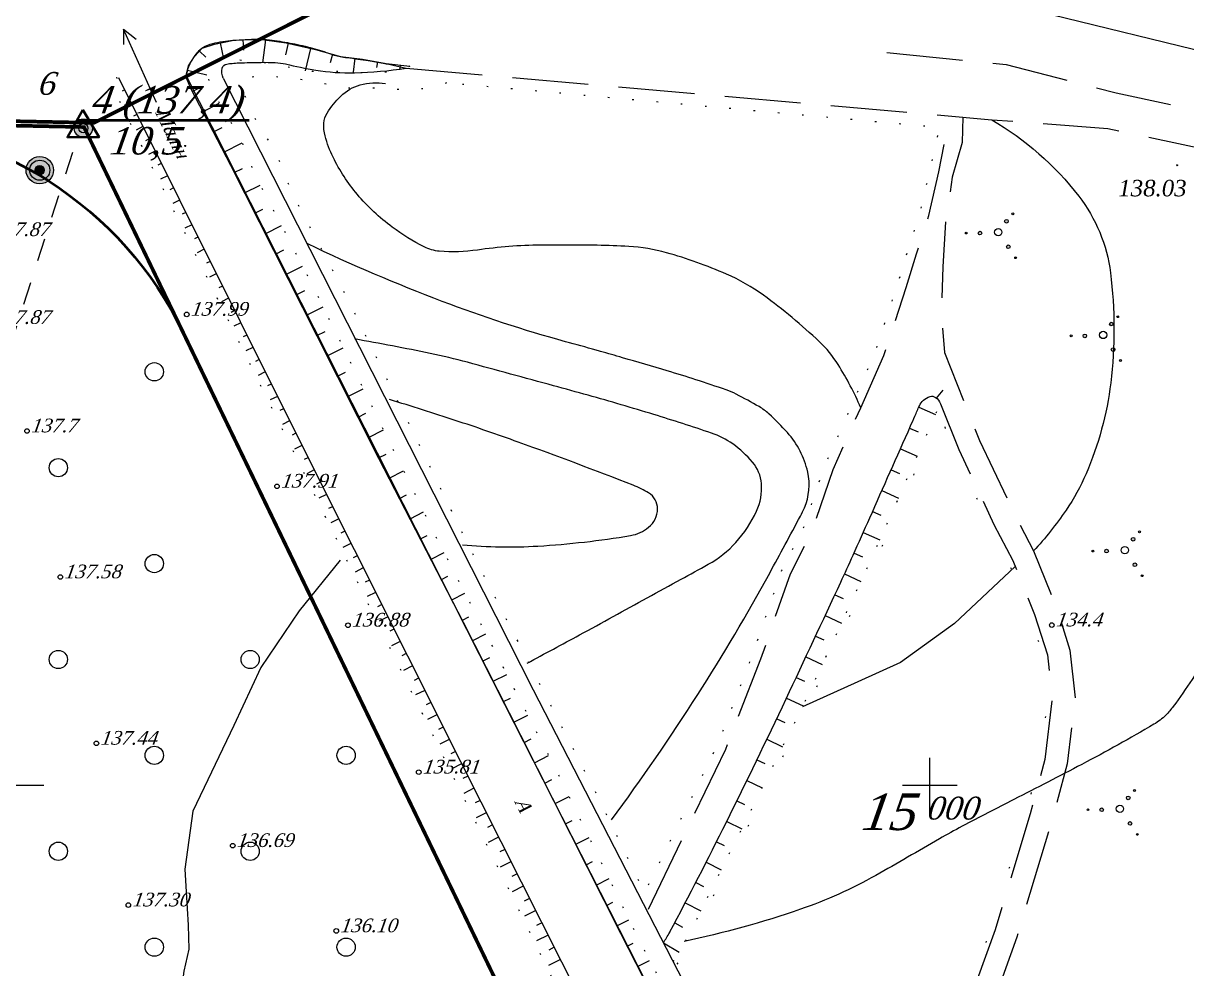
# Model space of a CAD drawing. Header units: millimetres. Extents: x 1400 to 4853, y -623 to 1865.
# Drawn here: x 3080.8 to 3157.2, y 1661.2 to 1723.4 of the extents above; entities that cross this region are included whole.
import ezdxf
from ezdxf.lldxf.tags import DXFTag

# ---------------------------------------------------------------- set-up
doc = ezdxf.new("R2010")
doc.units = ezdxf.units.MM
for name, pattern in [('ADOT', [10, 0, -10]), ('AHIDDEN2', [3, 1.5, -1.5]), ('AHIDDEN4', [7, 5, -2]), ('KONTUR', [1.5, 0, -1.5])]:
    doc.linetypes.add(name, pattern=pattern)
for name, color, linetype in [('01_Завод', 7, 'Continuous'), ('01_Північ', 7, 'Continuous'), ('0_Лицензия', 6, 'Continuous'), ('CONT-MNR', 7, 'Continuous'), ('кресты', 7, 'Continuous'), ('ПИКЕТЫ', 7, 'Continuous'), ('РАСТИТ', 7, 'Continuous'), ('РЕЛЬЕФ', 7, 'Continuous'), ('Скважины', 7, 'Continuous')]:
    doc.layers.add(name, color=color, linetype=linetype)
doc.styles.add('universw', font='timesi.ttf', dxfattribs={"oblique": 10})
tags = doc.linetypes.add('New Line1', pattern=[1.5, 1, -0.5]).pattern_tags.tags
tags[6:7] = [DXFTag(74, 4), DXFTag(75, 0), DXFTag(340, '0'), DXFTag(46, 1.0), DXFTag(50, 0.0), DXFTag(44, 0.0), DXFTag(45, 0.0)]
tags[4:5] = [DXFTag(74, 4), DXFTag(75, 0), DXFTag(340, '0'), DXFTag(46, 1.0), DXFTag(50, 0.0), DXFTag(44, 0.0), DXFTag(45, 0.0)]

# ---------------------------------------------------------------- blocks, each defined once
blk = doc.blocks.new('372')
blk.add_circle((0, 0), 1)
blk = doc.blocks.new('368')
at = {"color": 0, "linetype": 'Continuous'}
blk.add_blockref('372', (0, 0), dxfattribs=at)
blk = doc.blocks.new('395_2')
at = {"linetype": 'Continuous'}
h = blk.add_hatch(color=0, dxfattribs=at)
h.paths.add_polyline_path([(-3.4, -0.1, 1), (-3.6, -0.1, 1)])
h.paths.add_polyline_path([(-2.2, -0.1, 1), (-1.8, -0.1, 1)])
h.paths.add_polyline_path([(1.1, 1.2, 1), (0.7, 1.2, 1)])
h.paths.add_polyline_path([(1.7, 2, 1), (1.5, 2, 1)])
h.paths.add_polyline_path([(0.9, -1.6, 1), (1.3, -1.6, 1)])
h.paths.add_polyline_path([(2, -2.8, 1), (1.8, -2.8, 1)])
at = {"color": 0, "linetype": 'Continuous'}
for centre, radius in [((0.9, 1.2), 0.2), ((1.6, 2), 0.1), ((-3.5, -0.1), 0.1), ((-2, -0.1), 0.2), ((0, 0), 0.4), ((1.1, -1.6), 0.2), ((1.9, -2.8), 0.1)]:
    blk.add_circle(centre, radius, dxfattribs=at)
blk = doc.blocks.new('Licenzia')
at = {"linetype": 'New Line1', "lineweight": 25}
h = blk.add_hatch(color=6, dxfattribs=at)
h.dxf.hatch_style = 1
h.set_gradient(color1=(255, 0, 255), color2=(255, 0, 255), centered=1, tint=1, name='INVCYLINDER')
edge = h.paths.add_edge_path()
edge.add_arc((0, 0), 2, 0, 360)
at = {"color": 6, "linetype": 'Continuous', "lineweight": 40, "flags": 128}
blk.add_lwpolyline([(-0.08, 4.01), (-3.48, -1.99), (3.45, -1.99)], close=True, dxfattribs=at)
at = {"color": 10, "linetype": 'Continuous', "lineweight": 25}
blk.add_circle((0, 0), 2, dxfattribs=at)

msp = doc.modelspace()

# ---------------------------------------------------------------- hatches: boundary and pattern name
at = {"layer": 'Скважины', "linetype": 'Continuous'}
for points in [[(3082.8041, 1713.7088, 1), (3081.0041, 1713.7088, 1)], [(3081.6041, 1713.7088, 1), (3082.2041, 1713.7088, 1)]]:
    msp.add_hatch(color=5, dxfattribs=at).paths.add_polyline_path(points)

# ---------------------------------------------------------------- linework, layer by layer
at = {"color": 6, "linetype": 'Continuous', "lineweight": 60, "flags": 128}
msp.add_lwpolyline([(3144.4144, 1622.5005, 0.24, 0.24, 0), (3032.8199, 1555.7907, 0.24, 0.24, 0), (3018.8744, 1523.7908, 0.24, 0.24, 0), (2987.3207, 1481.6199, 0.24, 0.24, 0), (2991.6614, 1385.4672, 0.24, 0.24, 0), (2843.9613, 1431.7361, 0.24, 0.24, 0), (2695.2589, 1447.0788, 0.24, 0.24, 0), (2711.2688, 1628.8933, 0.24, 0.24, 0), (2712.5497, 1675.7396, 0, 0, 0), (2806.1021, 1678.0284, 0.24, 0.24, 0), (2909.7376, 1712.7799, 0.24, 0.24, 0), (2967.6908, 1719.2535, 0.24, 0.24, 0), (3085.4663, 1716.8193, 0.24, 0.24, 0), (3121.1623, 1734.8067, 0.24, 0.24, 0), (3144.4153, 1734.688, 0.24, 0.24, 0)], format="xyseb", dxfattribs=at)
at = {"color": 1, "linetype": 'Continuous', "lineweight": 211, "const_width": 0.24, "flags": 128}
msp.add_lwpolyline([(2712.8418, 1675.4467), (2806.1546, 1677.7296), (2909.8027, 1712.4853), (2967.7044, 1718.9532), (3084.808, 1716.5431), (3133.365, 1615.9104), (3032.5835, 1555.9992), (3018.6133, 1523.9427), (2987.0162, 1481.7136), (2991.3424, 1385.8815), (2844.0222, 1432.0314), (2695.5837, 1447.3469), (2711.5685, 1628.8761)], close=True, dxfattribs=at)
at = {"color": 7, "linetype": 'Continuous', "lineweight": 50, "flags": 128}
msp.add_lwpolyline([(3069.8097, 1716.8518, -0.2823255), (3091.3272, 1703.0323), (3122.2972, 1638.8479, -0.3890194), (3111.4729, 1602.8963), (3033.4199, 1556.4964, 0.1581167)], format="xyb", dxfattribs=at)
at = {"layer": '01_Завод', "color": 250, "linetype": 'Continuous'}
for p, q in [((3095.2383, 1722.2847), (3095.2764, 1721.5934)), ((3092.3945, 1721.5218), (3092.8058, 1721.129)), ((3093.7585, 1722.0658), (3093.9769, 1721.0225)), ((3096.7319, 1722.2645), (3096.5289, 1720.7649)), ((3098.2161, 1722.0506), (3098.0422, 1721.2941)), ((3099.6779, 1721.7146), (3099.34, 1720.2446)), ((3101.1275, 1721.3298), (3100.9702, 1720.7596)), ((3102.6012, 1721.0733), (3102.4932, 1720.1437)), ((3104.0806, 1720.8309), (3104.0111, 1720.4625)), ((3091.5993, 1720.2804), (3092.872, 1719.9782)), ((3105.5639, 1720.6128), (3105.5267, 1720.3056)), ((3091.9326, 1718.8849), (3092.4988, 1719.1771)), ((3092.6206, 1717.552), (3093.6937, 1718.1058)), ((3093.3085, 1716.2191), (3093.8904, 1716.5193)), ((3093.9965, 1714.8861), (3095.1953, 1715.5048)), ((3094.6813, 1713.5516), (3095.2175, 1713.8237)), ((3095.3601, 1712.214), (3096.383, 1712.7331)), ((3096.0389, 1710.8763), (3096.5578, 1711.1397)), ((3096.7177, 1709.5387), (3097.7705, 1710.073)), ((3097.3965, 1708.2011), (3097.9304, 1708.472)), ((3098.0753, 1706.8635), (3099.1579, 1707.4129)), ((3098.7542, 1705.5259), (3099.3029, 1705.8044)), ((3099.433, 1704.1883), (3100.5124, 1704.736)), ((3100.1118, 1702.8507), (3100.6423, 1703.1199)), ((3100.787, 1701.5112), (3101.8347, 1702.0392)), ((3101.462, 1700.1717), (3101.9785, 1700.432)), ((3102.1371, 1698.8322), (3103.1555, 1699.3454)), ((3140.7922, 1698.7361), (3141.2352, 1699.2647)), ((3139.6362, 1698.1438), (3140.7378, 1697.658)), ((3102.8121, 1697.4926), (3103.314, 1697.7456)), ((3103.4872, 1696.1531), (3104.4763, 1696.6516)), ((3139.0348, 1696.7696), (3139.5833, 1696.5266)), ((3104.1622, 1694.8136), (3104.6495, 1695.0592)), ((3138.4271, 1695.3983), (3139.5224, 1694.9126)), ((3137.8189, 1694.0271), (3138.366, 1693.7843)), ((3104.8494, 1693.4803), (3105.7927, 1693.9668)), ((3137.2104, 1692.6561), (3138.3037, 1692.1706)), ((3105.537, 1692.1471), (3105.9951, 1692.3834)), ((3106.2245, 1690.814), (3107.1137, 1691.2726)), ((3136.6015, 1691.2852), (3137.1479, 1691.0424)), ((3106.9121, 1689.4809), (3107.3432, 1689.7032)), ((3135.9917, 1689.9147), (3137.0845, 1689.4275)), ((3107.5997, 1688.1478), (3108.4565, 1688.5896)), ((3135.3797, 1688.5453), (3135.9271, 1688.3001)), ((3134.7598, 1687.1793), (3135.8377, 1686.6828)), ((3108.2873, 1686.8146), (3108.715, 1687.0352)), ((3108.9749, 1685.4815), (3109.8291, 1685.9221)), ((3134.127, 1685.8194), (3134.6642, 1685.5687)), ((3109.6624, 1684.1484), (3110.0889, 1684.3683)), ((3133.4923, 1684.4603), (3134.5672, 1683.9578)), ((3110.34, 1682.8101), (3111.2054, 1683.2473)), ((3132.8566, 1683.1016), (3133.3948, 1682.8497)), ((3111.0163, 1681.4713), (3111.454, 1681.6924)), ((3132.2202, 1681.7434), (3133.2988, 1681.2375)), ((3111.6927, 1680.1324), (3112.5781, 1680.5796)), ((3131.5829, 1680.3855), (3132.1237, 1680.1314)), ((3112.369, 1678.7935), (3112.8167, 1679.0197)), ((3130.9448, 1679.028), (3132.0304, 1678.5172)), ((3113.0453, 1677.4546), (3113.9507, 1677.912)), ((3130.3039, 1677.6718), (3130.8325, 1677.4207)), ((3113.7216, 1676.1157), (3114.1793, 1676.347)), ((3129.6579, 1676.318), (3130.6903, 1675.823)), ((3114.3979, 1674.7769), (3115.3234, 1675.2444)), ((3129.0069, 1674.9666), (3129.5132, 1674.7216)), ((3115.0742, 1673.438), (3115.542, 1673.6743)), ((3128.3508, 1673.6177), (3129.3487, 1673.1301)), ((3115.7506, 1672.0991), (3116.6695, 1672.5633)), ((3127.6896, 1672.2713), (3128.1838, 1672.0275)), ((3116.4269, 1670.7602), (3116.8758, 1670.987)), ((3127.0235, 1670.9274), (3128.0072, 1670.4374)), ((3117.1032, 1669.4214), (3117.9798, 1669.8641)), ((3126.3517, 1669.5862), (3126.8439, 1669.3382)), ((3117.7795, 1668.0825), (3118.2072, 1668.2985)), ((3125.6738, 1668.2481), (3126.6649, 1667.7431)), ((3118.4558, 1666.7436), (3119.29, 1667.165)), ((3124.9898, 1666.9132), (3125.4917, 1666.6545)), ((3119.1322, 1665.4047), (3119.5387, 1665.6101)), ((3124.2995, 1665.5814), (3125.3224, 1665.0483)), ((3119.8085, 1664.0659), (3120.6003, 1664.4658)), ((3123.6032, 1664.2528), (3124.1271, 1663.9767)), ((3120.4889, 1662.7291), (3120.8747, 1662.9263)), ((3122.8679, 1662.9459), (3123.8959, 1662.3337)), ((3121.1717, 1661.3935), (3121.9588, 1661.7959))]:
    msp.add_line(p, q, dxfattribs=at)
at = {"layer": '01_Завод', "color": 250, "linetype": 'Continuous', "flags": 128}
msp.add_lwpolyline([(3125.6263, 1652.6808), (3120.06, 1663.5679), (3113.4971, 1676.5602), (3109.739, 1683.9999), (3104.1839, 1694.7705), (3100.1327, 1702.8095), (3094.4484, 1714.0104), (3091.8361, 1719.072), (3091.4989, 1719.8576), (3091.6692, 1720.5748), (3092.0706, 1721.1826), (3092.5814, 1721.7174), (3093.372, 1721.9849), (3094.6491, 1722.2523), (3096.1938, 1722.3374), (3098.0791, 1722.0821), (3100.0067, 1721.639), (3101.6618, 1721.1824), (3103.1107, 1721.0141), (3104.65, 1720.7234), (3106.2196, 1720.5335)], dxfattribs=at)
at = {"layer": '01_Завод', "color": 250, "linetype": 'KONTUR', "flags": 128}
msp.add_lwpolyline([(3108.615, 1719.4402), (3107.5539, 1719.0913), (3106.0191, 1718.9773), (3104.2561, 1719.0913), (3101.9849, 1719.1017), (3099.3819, 1719.6199), (3097.4219, 1719.8414), (3096.4658, 1719.9494), (3095.6859, 1719.7811), (3095.2433, 1718.9484), (3095.5687, 1718.0897), (3096.2977, 1716.5806), (3097.3652, 1714.9803), (3098.4067, 1712.3523), (3102.2518, 1704.9804), (3108.0431, 1693.1691), (3110.2734, 1688.6204), (3118.5071, 1672.6191), (3121.6319, 1666.2327), (3126.4052, 1675.9202), (3128.6986, 1681.8027), (3130.6482, 1687.4352), (3132.1242, 1690.3475), (3133.4454, 1694.2706), (3135.2744, 1698.3453), (3136.7746, 1701.7539), (3138.239, 1706.1774), (3138.909, 1708.3872), (3139.7153, 1710.8906), (3140.3738, 1713.7202), (3140.993, 1716.5123)], close=True, dxfattribs=at)
at = {"layer": '01_Північ', "linetype": 'Continuous'}
for p, q in [((3087.4803, 1718.9864), (3087.3186, 1718.9059)), ((3087.8816, 1718.1809), (3087.4459, 1717.9638)), ((3088.2829, 1717.3753), (3088.0537, 1717.2611)), ((3088.6842, 1716.5697), (3088.2424, 1716.3496)), ((3089.0855, 1715.7641), (3088.8538, 1715.6487)), ((3089.4868, 1714.9585), (3089.0389, 1714.7354)), ((3089.8881, 1714.1529), (3089.654, 1714.0363)), ((3090.2894, 1713.3473), (3089.837, 1713.122)), ((3090.6906, 1712.5418), (3090.4558, 1712.4248)), ((3091.0919, 1711.7362), (3090.6387, 1711.5104)), ((3091.4932, 1710.9306), (3091.258, 1710.8134)), ((3091.8945, 1710.125), (3091.4403, 1709.8988)), ((3092.2958, 1709.3194), (3092.0602, 1709.2021)), ((3092.6971, 1708.5138), (3092.242, 1708.2871)), ((3093.0984, 1707.7083), (3092.8625, 1707.5907)), ((3093.4997, 1706.9027), (3093.0437, 1706.6755)), ((3093.901, 1706.0971), (3093.6647, 1705.9794)), ((3094.3023, 1705.2915), (3093.8452, 1705.0638)), ((3094.7035, 1704.4859), (3094.4665, 1704.3678))]:
    msp.add_line(p, q, dxfattribs=at)
at = {"layer": '01_Північ', "color": 7}
msp.add_lwpolyline([(3186.0197, 1713.6589), (3180.5949, 1715.5899), (3172.7176, 1718.7093), (3158.5704, 1721.4211), (3148.3495, 1723.9155), (3140.6243, 1724.7469), (3134.0141, 1725.81)], dxfattribs=at)
at = {"layer": '01_Північ', "color": 7, "flags": 128}
for points in [[(3089.5754, 1718.1669), (3087.3975, 1722.9736), (3087.3975, 1721.9692)], [(3087.3975, 1722.9736), (3088.2352, 1722.3279)]]:
    msp.add_lwpolyline(points, dxfattribs=at)
at = {"layer": '01_Північ', "linetype": 'Continuous', "flags": 128}
for points in [[(3091.5448, 1719.8637, -0.0435086), (3091.6596, 1720.4105, -0.0559754), (3091.8312, 1720.8101, -0.0425014), (3092.3024, 1721.4952, -0.084132), (3092.6211, 1721.7722, -0.0788095), (3093.2652, 1722.0372, -0.0405805), (3094.596, 1722.241, -0.0151258), (3096.2074, 1722.3064, -0.0311275), (3096.9906, 1722.2656, -0.0172087), (3098.3316, 1722.0649, -0.0171946), (3099.6568, 1721.7722, -0.0259359), (3100.8744, 1721.3907, 0.0421494), (3101.6317, 1721.1801, 0.0138139), (3102.0932, 1721.106, -0.0045982), (3103.4832, 1720.9088, -0.0107068), (3104.4544, 1720.7405, -0.0068182), (3105.9692, 1720.423)], [(3093.9536, 1719.7557, -0.172666), (3093.8925, 1720.4141, -0.3005668), (3094.1902, 1720.6845, -0.0154109), (3094.5417, 1720.7279, -0.0125966), (3094.9741, 1720.7568, -0.0078086), (3096.4508, 1720.7951, -0.0125667), (3097.3687, 1720.7815, -0.0479506), (3098.051, 1720.6882, 0.0162834), (3100.0348, 1720.2881, 0.0473425), (3102.5757, 1720.1051, 0.0353502), (3105.9692, 1720.423)], [(3122.8679, 1662.9459, 0.000828), (3123.2635, 1663.6128, 0.0116703), (3123.2904, 1663.6608, 0.0062261), (3126.9975, 1670.8753, 0.0056146), (3130.9178, 1678.9706, 0.0008633), (3134.51, 1686.6404, 0.0037513), (3135.3204, 1688.413, 0.000763), (3136.4166, 1690.8692, 0.0003108), (3139.0944, 1696.9041, 0.0022673), (3139.3778, 1697.5518, -0.0021404), (3139.6778, 1698.238, -0.1112122), (3139.9405, 1698.5922, -0.0986587), (3140.3721, 1698.8363, -0.2348527), (3140.7281, 1698.7849, -0.1555159), (3141.0503, 1698.3676)]]:
    msp.add_lwpolyline(points, format="xyb", dxfattribs=at)
at = {"layer": '01_Північ', "color": 250, "linetype": 'KONTUR', "flags": 128}
msp.add_lwpolyline([(3106.2196, 1720.5335), (3105.1586, 1720.1846), (3103.6237, 1720.0706), (3101.8608, 1720.1846), (3099.5896, 1720.1949), (3096.9866, 1720.7131), (3095.0265, 1720.9347), (3094.0704, 1721.0427), (3093.2905, 1720.8743), (3092.8479, 1720.0417), (3093.1734, 1719.183), (3093.9024, 1717.6738), (3094.9699, 1716.0736), (3096.0113, 1713.4455), (3099.8565, 1706.0737), (3105.6477, 1694.2624), (3107.8781, 1689.7137), (3116.1117, 1673.7124), (3121.147, 1663.3396), (3129.9087, 1646.6775), (3132.8346, 1641.1133), (3137.0104, 1632.9309), (3138.9438, 1629.1423), (3140.9886, 1625.1355), (3143.5525, 1621.245), (3145.2573, 1617.5435), (3146.7598, 1613.8761), (3148.6908, 1611.6953), (3150.1098, 1609.8044), (3150.7845, 1608.9054), (3153.3939, 1606.6844), (3154.845, 1605.6134), (3157.4615, 1603.0202), (3158.089, 1601.964), (3159.3614, 1600.6076), (3160.8883, 1599.6242), (3161.9858, 1598.9173), (3163.959, 1598.4543), (3165.9948, 1598.5222), (3168.811, 1598.3357), (3172.1502, 1598.3839), (3174.0136, 1598.1312), (3175.6907, 1597.5326), (3176.6173, 1596.7674), (3177.4214, 1596.2873), (3179.1862, 1596.0473), (3180.6398, 1595.8496), (3182.2221, 1595.8134), (3184.4802, 1595.603), (3186.6322, 1594.9823), (3187.9824, 1594.4059), (3189.2717, 1593.418), (3189.6008, 1592.6574), (3189.8271, 1591.5474), (3189.8197, 1589.3038), (3189.559, 1586.1283), (3189.1162, 1580.4331), (3188.6743, 1575.5643), (3188.5391, 1574.0748), (3189.1107, 1573.0526), (3189.6527, 1572.0835), (3191.0153, 1571.3293), (3193.0442, 1570.2063), (3194.1959, 1569.5689), (3196.7256, 1569.0858), (3198.2334, 1568.7284), (3199.5763, 1567.8373)], dxfattribs=at)
at = {"layer": '01_Північ', "linetype": 'AHIDDEN4', "flags": 128}
for points in [[(3137.5285, 1721.4456), (3145.3723, 1720.6517), (3152.6051, 1718.7906), (3164.5637, 1716.2424), (3175.7208, 1713.808), (3180.5328, 1712.3209), (3184.4127, 1710.7567), (3188.0105, 1707.4405), (3195.5065, 1697.9567), (3203.9205, 1686.9181), (3211.5142, 1677.6271), (3216.1054, 1672.2958), (3223.5472, 1665.4684), (3230.7988, 1657.6453), (3236.0307, 1650.3718), (3238.7075, 1646.7854), (3241.4137, 1644.1104), (3245.0611, 1641.406), (3253.2856, 1637.286), (3258.1538, 1635.1501), (3261.8347, 1632.5989)], [(3105.9692, 1720.423), (3144.4238, 1717.0265), (3152.0557, 1716.4538), (3164.0578, 1713.8963), (3175.1095, 1711.4849), (3179.7283, 1710.0575), (3183.1086, 1708.6947), (3186.2449, 1705.8039), (3193.6106, 1696.485), (3202.0364, 1685.4308), (3209.6755, 1676.0844), (3214.3789, 1670.6227), (3221.8531, 1663.7656), (3228.9374, 1656.123), (3234.0947, 1648.9532), (3236.892, 1645.2054), (3239.8475, 1642.2839), (3243.7995, 1639.3537), (3252.2654, 1635.1128), (3256.9772, 1633.0455), (3260.4675, 1630.6264)], [(3121.8826, 1665.1567), (3126.9558, 1675.6806), (3129.2618, 1681.5956), (3131.2019, 1687.2003), (3132.679, 1690.1149), (3134.0047, 1694.0515), (3135.8227, 1698.1016), (3137.3353, 1701.5383), (3138.811, 1705.9961), (3139.4817, 1708.2082), (3140.294, 1710.7304), (3140.9611, 1713.597), (3141.6282, 1717.1637)], [(3141.0503, 1698.3676), (3142.2558, 1695.3581), (3144.5736, 1690.4335), (3145.8083, 1688.0631), (3147.2437, 1684.5245), (3148.0835, 1681.8698), (3148.3985, 1679.0368), (3147.9066, 1674.9946), (3146.9467, 1671.4117), (3144.6499, 1663.7943), (3141.7316, 1655.7285), (3139.7373, 1650.183), (3138.6732, 1647.4951), (3137.9381, 1644.7162), (3137.8875, 1639.7859), (3137.9647, 1636.3155), (3137.9939, 1634.3607), (3140.5342, 1628.6179), (3148.8523, 1611.8232), (3150.5617, 1608.3214), (3150.7772, 1607.9123)]]:
    msp.add_lwpolyline(points, dxfattribs=at)
at = {"layer": '01_Північ', "linetype": 'KONTUR', "flags": 128}
for points in [[(3086.9479, 1719.823), (3087.1435, 1718.2377), (3089.4471, 1713.5689), (3093.6465, 1705.1268), (3097.7163, 1696.9236), (3114.8967, 1661.9893), (3129.6382, 1631.7878), (3135.1764, 1620.6882), (3132.7921, 1606.143)], [(3123.5131, 1661.6922), (3124.3442, 1663.085), (3131.9988, 1678.4494), (3136.4126, 1687.9157), (3140.1918, 1696.4186), (3141.0503, 1698.3676)]]:
    msp.add_lwpolyline(points, dxfattribs=at)
at = {"layer": '01_Північ', "flags": 128}
msp.add_lwpolyline([(3087.079, 1719.792), (3099.0625, 1695.7353), (3109.531, 1674.8529), (3120.1649, 1653.8037), (3137.2132, 1620.577), (3136.2382, 1612.7832), (3133.7321, 1606.2021)], dxfattribs=at)
at = {"layer": '01_Північ', "linetype": 'Continuous', "flags": 128}
for points in [[(3091.5448, 1719.8637), (3112.4357, 1678.6279), (3143.1753, 1618.1713), (3145.5673, 1612.8902), (3149.9038, 1607.9494), (3151.1381, 1606.8671)], [(3093.9536, 1719.7557), (3114.3083, 1679.5783), (3140.5342, 1628.6179)]]:
    msp.add_lwpolyline(points, dxfattribs=at)
at = {"layer": '01_Північ', "color": 30}
for points in [[(3135.8227, 1698.1016, 0.0386632), (3134.3372, 1700.9414, 0.063797), (3133.1027, 1702.4473, 0.0320639), (3129.4344, 1705.491, 0.054651), (3127.0018, 1706.8815, 0.0334136), (3123.0653, 1708.2886, 0.0556325), (3120.5839, 1708.7027, 0.0101281), (3118.5217, 1708.7727, 0.0056147), (3114.7999, 1708.7819, 0.0337269), (3110.6504, 1708.4651, -0.0560922), (3108.1444, 1708.386, -0.0985883), (3107.1578, 1708.6665, -0.0405402), (3105.0543, 1709.9696, -0.0583997), (3102.7625, 1712.1146, -0.062835), (3101.1719, 1714.5622, -0.0457515), (3100.6453, 1715.9638, -0.082917), (3100.5604, 1716.7895, -0.1240663), (3100.7766, 1717.4646, -0.0609105), (3101.6723, 1718.5758, -0.1244046), (3102.95, 1719.3128, -0.1104189), (3104.6039, 1719.405)], [(3144.4238, 1717.0265, -0.0955676), (3150.1351, 1712.0099, -0.1342988), (3152.2224, 1706.9678, -0.0616619), (3152.2393, 1699.7305, -0.0722831), (3150.6191, 1693.7639, -0.0469409), (3149.306, 1691.3788, -0.0372224), (3147.1715, 1688.6929)], [(3177.4189, 1710.7712, 0.0316028), (3172.5318, 1705.7682, 0.0535963), (3170.1873, 1702.3663, 0.0016881), (3167.623, 1697.5926, -0.0036848), (3166.4395, 1695.4104, -0.0009748), (3162.0507, 1687.495, -0.0039174), (3160.9393, 1685.5361, -0.0105593), (3160.0333, 1684.0415, -0.0040897), (3157.582, 1680.2532, -0.0129635), (3156.3498, 1678.4842, -0.037014), (3155.858, 1677.91, -0.0644859), (3155.0753, 1677.303, -0.011746), (3150.3414, 1674.6711, -0.0038043), (3145.8823, 1672.3706, 0.00498), (3142.4801, 1670.6051, 0.0097116), (3140.9952, 1669.7784, -0.0034169), (3136.805, 1667.3758, -0.0455733), (3131.8577, 1665.1503, -0.0311782), (3124.2225, 1663.043)], [(3119.4629, 1671.0357, 0.016332), (3125.1162, 1679.2564, 0.0175649), (3129.8431, 1687.2388, 0.0028887), (3131.8589, 1690.9844, 0.0202652), (3132.1213, 1691.5312, 0.1585432), (3132.3391, 1693.8803, 0.1274648), (3131.0072, 1696.4664, 0.024948), (3129.7929, 1697.6962, 0.0536725), (3129.1445, 1698.1735, 0.0141278), (3127.6421, 1698.9926, 0.0337268), (3126.9822, 1699.2742, 0.0058487), (3124.9915, 1699.9435, 0.0062574), (3123.1163, 1700.5238, 0.000697), (3120.1734, 1701.3898, 0.001422), (3118.7292, 1701.8082, 0.0028225), (3118.4506, 1701.8863, -0.0003913), (3116.438, 1702.4403, -0.023302), (3108.3433, 1705.0868, -0.0206427), (3099.5043, 1708.8641)], [(3113.9203, 1681.3249, 0.0008313), (3117.356, 1683.1776, 0.0012907), (3119.5638, 1684.3803, 0.0004636), (3124.0223, 1686.8292, 0.0011568), (3125.8059, 1687.8165, 0.0813821), (3127.6239, 1689.2576, 0.0768073), (3128.9799, 1691.3056, 0.1290449), (3129.2996, 1693.1157, 0.1561498), (3128.7154, 1694.5304, 0.0638374), (3127.4152, 1695.7221, 0.0718683), (3126.0175, 1696.4336, 0.0073804), (3122.2358, 1697.6559, 0.0065285), (3117.924, 1698.9182, 0.0012732), (3115.6475, 1699.5463, 0.0005128), (3109.9891, 1701.0857, 0.01512), (3107.5518, 1701.6676, 0.0074878), (3102.5832, 1702.6188)], [(3109.6611, 1689.09, 0.018302), (3112.1492, 1688.962, 0.0184569), (3114.6192, 1689.0166, 0.0271101), (3120.7066, 1689.7088, 0.1294779), (3121.8941, 1690.2461, 0.2258048), (3122.4739, 1691.4645, 0.2594218), (3121.8941, 1692.5069, 0.0460186), (3120.8875, 1693.01, 0.0064019), (3113.3294, 1695.844, 0.0066562), (3109.195, 1697.2723, 0.0064254), (3104.8748, 1698.6394)]]:
    msp.add_lwpolyline(points, format="xyb", dxfattribs=at)
at = {"layer": '01_Північ', "color": 250, "linetype": 'AHIDDEN4', "flags": 128}
msp.add_lwpolyline([(3142.5288, 1717.197), (3142.4734, 1715.5317), (3141.8324, 1713.2486), (3141.3887, 1710.325), (3141.2243, 1707.3521), (3141.1128, 1704.1314), (3141.3201, 1701.728), (3143.6318, 1695.9568), (3145.9179, 1691.0996), (3147.1715, 1688.6929), (3148.656, 1685.0334), (3149.5581, 1682.1818), (3149.9086, 1679.029), (3149.3828, 1674.7085), (3148.3896, 1671.001), (3146.0743, 1663.3223), (3143.1426, 1655.2195), (3141.1407, 1649.653), (3140.1006, 1647.0256), (3139.4361, 1644.5136), (3139.3877, 1639.7949), (3139.4644, 1636.3434), (3139.49, 1634.6304), (3140.1647, 1632.7334), (3141.6169, 1628.7988), (3150.1903, 1612.5015), (3151.8996, 1609.0001), (3152.1044, 1608.6113)], dxfattribs=at)
at = {"layer": '01_Північ', "linetype": 'AHIDDEN2', "flags": 128}
msp.add_lwpolyline([(3128.0151, 1607.5797), (3120.4457, 1609.0592), (3110.5727, 1610.4564), (3100.5351, 1612.4289), (3094.529, 1614.0727), (3089.0522, 1615.4615), (3080.7643, 1623.2149), (3070.3802, 1629.9189), (3064.2068, 1634.7074), (3063.5531, 1635.2153), (3064.8604, 1642.1078), (3068.1133, 1657.9445), (3071.9456, 1671.9814), (3078.3015, 1697.0208), (3084.2395, 1715.409)], dxfattribs=at)
at = {"layer": '01_Північ', "color": 250, "linetype": 'ADOT', "lineweight": 25, "ltscale": 0.5, "flags": 128}
msp.add_lwpolyline([(3123.7707, 1661.5385), (3124.6077, 1662.941), (3132.269, 1678.3191), (3136.6856, 1687.7914), (3140.4661, 1696.2972), (3141.0372, 1697.5936), (3141.9806, 1695.2383), (3144.3047, 1690.3002), (3145.5356, 1687.9371), (3146.9613, 1684.4227), (3147.7886, 1681.8074), (3148.0965, 1679.0384), (3147.6113, 1675.0518), (3146.6582, 1671.4938), (3144.365, 1663.8887), (3141.4494, 1655.8302), (3139.4566, 1650.289), (3138.3878, 1647.589), (3137.6385, 1644.7567), (3137.5875, 1639.7841), (3137.6647, 1636.3099), (3137.6872, 1634.8056), (3123.7707, 1661.5385)], dxfattribs=at)
at = {"layer": '01_Північ', "color": 30}
msp.add_lwpolyline([(3145.9707, 1687.6626), (3141.9826, 1683.9369), (3138.4336, 1681.3575), (3135.6213, 1680.0859), (3131.9988, 1678.4494)], dxfattribs=at)
at = {"layer": '01_Північ', "color": 7}
msp.add_circle((3156.5953, 1714.0317, 41.409), 0.03, dxfattribs=at)
at = {"layer": '01_Північ', "color": 7, "linetype": 'Continuous'}
for centre in [(3091.5599, 1704.2355), (3148.3682, 1683.8231)]:
    msp.add_circle(centre, 0.15, dxfattribs=at)
at = {"layer": '01_Північ', "color": 30}
msp.add_spline([(3129.3631, 1727.196), (3133.5698, 1728.056), (3137.681, 1729.3938), (3144.9471, 1729.3938), (3151.6397, 1727.1005), (3162.1566, 1723.6606), (3166.5545, 1723.2783), (3173.2471, 1722.6095), (3175.3505, 1721.845), (3181.6606, 1721.3673)], degree=3, dxfattribs=at)
at = {"layer": 'CONT-MNR', "color": 30, "linetype": 'Continuous', "elevation": 41.1, "flags": 128}
for points in [[(3101.6383, 1688.0786), (3098.9401, 1684.7699), (3096.4259, 1681.0323), (3094.6476, 1677.2334), (3091.9495, 1671.5964), (3091.4281, 1667.7816), (3091.5202, 1666.3002), (3091.6469, 1664.1006), (3091.689, 1662.5287)], [(3091.689, 1662.5287), (3091.3569, 1661.0957), (3091.0414, 1658.5739), (3091.0414, 1656.1872), (3091.2217, 1654.6561), (3092.123, 1653.08), (3093.9258, 1651.7741), (3095.8186, 1651.0986), (3098.027, 1650.333), (3100.7762, 1649.6575), (3102.669, 1649.7026), (3104.7422, 1649.7926), (3108.3026, 1649.9277), (3111.4573, 1650.5132), (3114.1773, 1651.1405)]]:
    msp.add_lwpolyline(points, dxfattribs=at)
at = {"layer": 'кресты', "color": 3, "linetype": 'Continuous'}
for p, q in [((3140.3623, 1671.5067), (3140.3623, 1675.1067)), ((3078.5623, 1673.3067), (3082.1623, 1673.3067)), ((3138.5623, 1673.3067), (3142.1623, 1673.3067))]:
    msp.add_line(p, q, dxfattribs=at)
at = {"layer": 'ПИКЕТЫ', "color": 7, "linetype": 'Continuous'}
for centre in [(3091.5599, 1704.2355), (3081.065, 1696.5728), (3097.4849, 1692.9414), (3083.2566, 1686.9834), (3102.1452, 1683.8129), (3085.6266, 1676.0536), (3106.7941, 1674.1582), (3094.5794, 1669.3308), (3087.7224, 1665.4274), (3101.3765, 1663.7305)]:
    msp.add_circle(centre, 0.15, dxfattribs=at)
at = {"layer": 'РАСТИТ', "linetype": 'AHIDDEN2', "flags": 128}
msp.add_lwpolyline([(3128.0151, 1607.5797), (3120.4457, 1609.0592), (3110.5727, 1610.4564), (3100.5351, 1612.4289), (3094.529, 1614.0727), (3089.0522, 1615.4615), (3080.7643, 1623.2149), (3070.3802, 1629.9189), (3064.2068, 1634.7074), (3063.5531, 1635.2153), (3064.8604, 1642.1078), (3068.1133, 1657.9445), (3071.9456, 1671.9814), (3078.3015, 1697.0208), (3084.2395, 1715.409)], dxfattribs=at)
at = {"layer": 'РЕЛЬЕФ', "linetype": 'Continuous'}
for p, q in [((3087.4803, 1718.9864), (3087.3186, 1718.9059)), ((3087.8816, 1718.1809), (3087.4459, 1717.9638)), ((3088.2829, 1717.3753), (3088.0537, 1717.2611)), ((3088.6842, 1716.5697), (3088.2424, 1716.3496)), ((3089.0855, 1715.7641), (3088.8538, 1715.6487)), ((3089.4868, 1714.9585), (3089.0389, 1714.7354)), ((3089.8881, 1714.1529), (3089.654, 1714.0363)), ((3090.2894, 1713.3473), (3089.837, 1713.122)), ((3090.6906, 1712.5418), (3090.4558, 1712.4248)), ((3091.0919, 1711.7362), (3090.6387, 1711.5104)), ((3091.4932, 1710.9306), (3091.258, 1710.8134)), ((3091.8945, 1710.125), (3091.4403, 1709.8988)), ((3092.2958, 1709.3194), (3092.0602, 1709.2021)), ((3092.6971, 1708.5138), (3092.242, 1708.2871)), ((3093.0984, 1707.7083), (3092.8625, 1707.5907)), ((3093.4997, 1706.9027), (3093.0437, 1706.6755)), ((3093.901, 1706.0971), (3093.6647, 1705.9794)), ((3094.3023, 1705.2915), (3093.8452, 1705.0638)), ((3094.7035, 1704.4859), (3094.4665, 1704.3678)), ((3095.1048, 1703.6803), (3094.6452, 1703.4514)), ((3095.5061, 1702.8747), (3095.268, 1702.7561)), ((3095.9074, 1702.0692), (3095.4451, 1701.8389)), ((3096.3087, 1701.2636), (3096.0696, 1701.1445)), ((3096.71, 1700.458), (3096.2451, 1700.2264)), ((3097.1113, 1699.6524), (3096.8711, 1699.5328)), ((3097.5126, 1698.8468), (3097.0451, 1698.614)), ((3097.9139, 1698.0412), (3097.6726, 1697.9211)), ((3098.3152, 1697.2357), (3097.8451, 1697.0015)), ((3098.7164, 1696.4301), (3098.4731, 1696.3088)), ((3099.118, 1695.6246), (3098.6401, 1695.385)), ((3099.5213, 1694.8201), (3099.2741, 1694.6961)), ((3099.9247, 1694.0155), (3099.4345, 1693.7698)), ((3100.328, 1693.2109), (3100.0758, 1693.0845)), ((3100.7314, 1692.4064), (3100.2289, 1692.1545)), ((3101.1347, 1691.6018), (3100.8776, 1691.4729)), ((3101.538, 1690.7972), (3101.0232, 1690.5392)), ((3101.9414, 1689.9927), (3101.6793, 1689.8613)), ((3102.3447, 1689.1881), (3101.8176, 1688.9239)), ((3102.748, 1688.3836), (3102.4811, 1688.2497)), ((3103.1514, 1687.579), (3102.612, 1687.3086)), ((3103.5547, 1686.7744), (3103.2829, 1686.6382)), ((3103.958, 1685.9699), (3103.4064, 1685.6933)), ((3104.3614, 1685.1653), (3104.0846, 1685.0266)), ((3104.7647, 1684.3607), (3104.2008, 1684.078)), ((3105.168, 1683.5562), (3104.8864, 1683.415)), ((3105.5714, 1682.7516), (3104.9952, 1682.4628)), ((3105.9747, 1681.9471), (3105.6881, 1681.8034)), ((3106.378, 1681.1425), (3105.7895, 1680.8475)), ((3106.7814, 1680.3379), (3106.4899, 1680.1918)), ((3107.1847, 1679.5334), (3106.5839, 1679.2322)), ((3107.588, 1678.7288), (3107.2916, 1678.5802)), ((3107.9914, 1677.9242), (3107.3783, 1677.6169)), ((3108.3947, 1677.1197), (3108.0934, 1676.9686)), ((3108.798, 1676.3151), (3108.1727, 1676.0016)), ((3109.2014, 1675.5105), (3108.8951, 1675.357)), ((3109.6052, 1674.7062), (3108.9681, 1674.3844)), ((3110.011, 1673.9029), (3109.6991, 1673.7454)), ((3110.4168, 1673.0996), (3109.7625, 1672.769)), ((3110.8226, 1672.2963), (3110.5039, 1672.1353)), ((3111.2285, 1671.493), (3110.5569, 1671.1537)), ((3111.6343, 1670.6897), (3111.3086, 1670.5252)), ((3112.0401, 1669.8864), (3111.3513, 1669.5384)), ((3112.4459, 1669.083), (3112.1134, 1668.9151)), ((3112.8518, 1668.2797), (3112.1457, 1667.923)), ((3113.2576, 1667.4764), (3112.9181, 1667.305)), ((3113.6634, 1666.6731), (3112.9401, 1666.3077)), ((3114.0692, 1665.8698), (3113.7229, 1665.6948)), ((3114.4751, 1665.0665), (3113.7345, 1664.6924)), ((3114.8809, 1664.2632), (3114.5277, 1664.0847)), ((3115.2867, 1663.4599), (3114.5289, 1663.077)), ((3115.6925, 1662.6566), (3115.3324, 1662.4746)), ((3116.0984, 1661.8533), (3115.3216, 1661.4608))]:
    msp.add_line(p, q, dxfattribs=at)
at = {"layer": 'РЕЛЬЕФ', "color": 7, "flags": 128}
for points in [[(3089.5754, 1718.1669), (3087.3975, 1722.9736), (3087.3975, 1721.9692)], [(3087.3975, 1722.9736), (3088.2352, 1722.3279)]]:
    msp.add_lwpolyline(points, dxfattribs=at)
at = {"layer": 'РЕЛЬЕФ', "linetype": 'KONTUR', "flags": 128}
msp.add_lwpolyline([(3086.9479, 1719.823), (3087.1435, 1718.2377), (3089.4471, 1713.5689), (3093.6465, 1705.1268), (3097.7163, 1696.9236), (3114.8967, 1661.9893), (3129.6382, 1631.7878), (3135.1764, 1620.6882), (3132.7921, 1606.143)], dxfattribs=at)
at = {"layer": 'РЕЛЬЕФ', "flags": 128}
msp.add_lwpolyline([(3087.079, 1719.792), (3099.0625, 1695.7353), (3109.531, 1674.8529), (3120.1649, 1653.8037), (3137.2132, 1620.577), (3136.2382, 1612.7832), (3133.7321, 1606.2021)], dxfattribs=at)
at = {"layer": 'Скважины', "color": 0, "linetype": 'Continuous', "lineweight": 50}
msp.add_line((3084.4342, 1716.9982), (3095.6533, 1716.9963), dxfattribs=at)
at = {"layer": 'Скважины', "color": 0, "linetype": 'Continuous'}
for radius in [0.9, 0.66]:
    msp.add_circle((3081.9041, 1713.7088), radius, dxfattribs=at)
at = {"layer": 'Скважины', "color": 5, "linetype": 'Continuous'}
for centre, radius in [((3081.9041, 1713.7088), 0.3), ((3081.9091, 1713.6685), 0.15), ((3082.0341, 1713.6836), 0.15)]:
    msp.add_circle(centre, radius, dxfattribs=at)
at = {"layer": 'Скважины', "color": 5}
msp.add_circle((3081.9091, 1713.6685), 0.15, dxfattribs=at)

# ---------------------------------------------------------------- block references
at = {"layer": '01_Північ', "color": 7, "linetype": 'Continuous', "xscale": 0.3, "yscale": 0.3, "zscale": 0.3}
msp.add_blockref('368', (3084.7659, 1716.4664), dxfattribs=at)
at = {"layer": '01_Північ', "color": 250, "linetype": 'ADOT', "xscale": 0.6, "yscale": 0.6, "zscale": 0.6}
for p in [(3144.8537, 1709.6394), (3151.7395, 1702.8828), (3153.1662, 1688.7468), (3152.8465, 1671.7513)]:
    msp.add_blockref('395_2', p, dxfattribs=at)
at = {"layer": '0_Лицензия', "color": 6, "linetype": 'New Line1', "lineweight": 25, "xscale": 0.3, "yscale": 0.3, "zscale": 0.3}
msp.add_blockref('Licenzia', (3084.7659, 1716.4664), dxfattribs=at)
at = {"layer": 'РАСТИТ', "color": 7, "linetype": 'Continuous', "xscale": 0.3, "yscale": 0.3, "zscale": 0.3}
msp.add_blockref('368', (3084.7659, 1716.4664), dxfattribs=at)
at = {"layer": 'РАСТИТ', "color": 7, "linetype": 'AHIDDEN2', "xscale": 0.6, "yscale": 0.6, "zscale": 0.6}
for p in [(3089.4253, 1700.4639), (3083.1253, 1694.1639), (3089.4253, 1687.8639), (3083.1253, 1681.5639), (3095.7253, 1681.5639), (3089.4253, 1675.2639), (3102.0253, 1675.2639), (3083.1253, 1668.9639), (3095.7253, 1668.9639), (3089.4253, 1662.6639), (3102.0253, 1662.6639)]:
    msp.add_blockref('368', p, dxfattribs=at)

# ---------------------------------------------------------------- texts
at = {"layer": '01_Північ', "color": 7, "style": 'universw', "oblique": 10}
msp.add_text('Малін', height=0.9, rotation=295.658857, dxfattribs=at).set_placement((3089.4787, 1717.4832))
at = {"layer": '01_Північ', "color": 7, "style": 'universw'}
msp.add_text('138.03', height=1.08, dxfattribs=at).set_placement((3152.7373, 1711.9919, 41.409))
at = {"layer": '01_Північ', "color": 7, "linetype": 'Continuous', "style": 'universw', "oblique": 10}
for s, p in [('137.87', (3078.8234, 1709.3768)), ('137.99', (3091.8284, 1704.1489)), ('137.87', (3078.87, 1703.6091)), ('134.4', (3148.6368, 1683.7364))]:
    msp.add_text(s, height=0.9, dxfattribs=at).set_placement(p)
at = {"layer": '01_Північ', "color": 7, "linetype": 'AHIDDEN2', "style": 'universw', "oblique": 10}
for s, height, p in [('15', 2.4, (3135.8053, 1670.3594)), ('000', 1.5, (3140.146, 1671.0474)), ('000', 1.5, (3140.146, 1671.0474))]:
    msp.add_text(s, height=height, dxfattribs=at).set_placement(p)
at = {"layer": '0_Лицензия', "color": 6, "linetype": 'New Line1', "lineweight": 25, "insert": (3081.7797, 1720.1622), "char_height": 1.5, "attachment_point": 1, "style": 'universw'}
msp.add_mtext_dynamic_manual_height_columns('6', width=7.234357, gutter_width=15, heights=[6.4231], dxfattribs=at)
at = {"layer": 'ПИКЕТЫ', "color": 7, "linetype": 'Continuous', "style": 'universw', "oblique": 10}
for s, p in [('137.87', (3078.8234, 1709.3768)), ('137.99', (3091.8284, 1704.1489)), ('137.87', (3078.87, 1703.6091)), ('137.7', (3081.3336, 1696.4861)), ('137.91', (3097.7535, 1692.8547)), ('137.58', (3083.5251, 1686.8968)), ('136.88', (3102.4138, 1683.7262)), ('137.44', (3085.8951, 1675.9669)), ('135.81', (3107.0627, 1674.0715)), ('136.69', (3094.8479, 1669.2441)), ('137.30', (3087.9909, 1665.3407)), ('136.10', (3101.645, 1663.6438))]:
    msp.add_text(s, height=0.9, dxfattribs=at).set_placement(p)
at = {"layer": 'ПИКЕТЫ', "color": 7, "linetype": 'AHIDDEN2', "style": 'universw', "oblique": 10}
for s, height, p in [('15', 2.4, (3135.8053, 1670.3594)), ('000', 1.5, (3140.146, 1671.0474))]:
    msp.add_text(s, height=height, dxfattribs=at).set_placement(p)
at = {"layer": 'РЕЛЬЕФ', "color": 7, "style": 'universw', "oblique": 10}
for s, rotation, p in [('Малін', 295.658857, (3089.4787, 1717.4832)), ('А', 296.193394, (3113.0856, 1672.1737))]:
    msp.add_text(s, height=0.9, rotation=rotation, dxfattribs=at).set_placement(p)
at = {"layer": 'Скважины', "color": 7, "style": 'universw', "oblique": 10}
for s, p in [(' 4 (137,4)', (3084.5835, 1717.4419)), ('10,5', (3086.4452, 1714.7411))]:
    msp.add_text(s, height=1.8, dxfattribs=at).set_placement(p)

doc.saveas('drawing.dxf')
